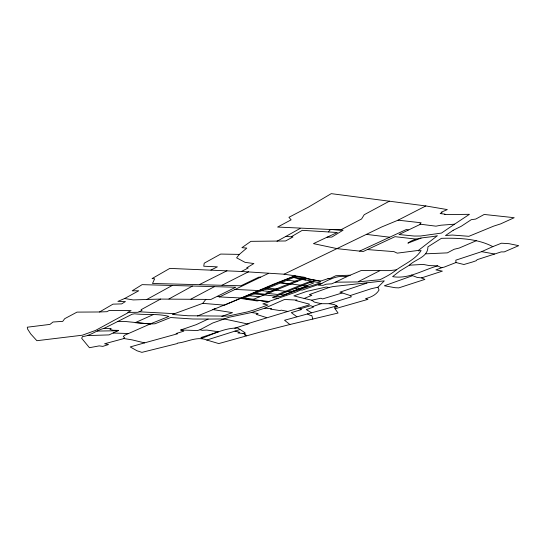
<?xml version="1.0" encoding="UTF-8"?>
<svg xmlns="http://www.w3.org/2000/svg" width="546" height="546" viewBox="0 0 546 546"><rect width="100%" height="100%" fill="white"/><g stroke="black" fill="none" stroke-linecap="round" stroke-linejoin="round"><path stroke-width="0.82" d="M409.336 265.206C415.547 259.05 427.921 257.446 427.941 246.826L441.421 238.322C458.79 237.926 477.231 238.5 492.833 246.628L501.474 243.202L509.022 243.687L518.7 245.666L504.19 251.918L501.214 251.89L477.061 259.712L476.405 260.64L472.672 261.944L463.916 264.503L455.965 262.537L443.891 267.219L441.093 267.636L437.653 265.868L429.286 265.588L423.198 264.407L409.336 265.206L399.863 271L392.622 276.631C408.531 279.368 422.857 269.99 437.653 265.868M205.849 299.392L160.565 299.078L141.086 309.698L142.008 310.408L138.029 312.298L128.713 312.401L95.53 330.426L82.289 335.217L36.875 340.704L30.692 333.893L27.512 328.924L27.3 327.204L49.973 324.399L53.023 322.004L62.715 321.376L64.701 318.687L77.013 312.114L99.529 311.978L113.002 304.149L121.649 303.89L125.423 301.569L117.868 301.406L124.638 298.505L138.739 290.779L132.187 290.827L142.124 284.643L235.729 287.23L210.893 299.467L205.849 299.392L202.743 303.351L172.386 314.455L187.913 315.752L227.655 316.12L247.597 311.889L254.054 309.944L267.977 305.016L262.858 303.917L269.137 301.754L262.565 301.208L259.671 300.436L257.098 300.948L240.465 298.389L197.475 316.011M396.396 269.84C391.632 273.799 385.647 276.972 379.996 279.689L357.569 281.941L335.435 282.193L331.647 283.852L326.146 284.2L323.027 285.381L318.263 285.162C327.04 280.937 336.309 274.679 346.56 276.747L361.022 270.591L389.68 270.618L396.396 269.84C404.791 263.868 415.417 259.425 421.123 250.546L418.468 250.832L418.4 250.416L437.414 235.708C427.668 237.981 416.257 236.746 407.903 243.141L421.021 238.124M277.006 241.223L285.899 236.391L292.984 236.957L285.551 240.977L250.914 241.339L241.919 247.666L246.785 248.096L239.332 254.395L236.602 257.835L245.099 262.36L253.897 263.534L246.683 267.854L248.191 268.011L241.407 271.478L169.82 268.393L152.047 278.596L154.641 278.808L152.505 283.47L240.909 285.776L258.865 277.122L260.619 277.109M328.337 231.92L330.473 229.47L343.113 230.166L331.825 237.087L327.095 237.189L313.465 243.632L337.305 248.676L363.233 251.501L395.011 236.671L416.229 239.114M366.96 283.074L339.94 292.171L350.252 295.557L371.014 288.786L377.928 287.21L384.295 280.869L332.91 286.582L329.054 287.51L309.336 294.628L311.868 295.311L304.177 298.478L293.871 295.884L306.866 291.352L326.153 287.025L329.054 287.51M123.962 338.547L124.706 337.933L123.369 336.616L124.413 335.353L150.553 323.805L168.878 316.407C157.808 313.411 145.912 315.158 134.575 313.793L132.118 314.237L104.156 328.344C96.676 330.05 90.404 335.974 82.501 336.534L81.661 338.274L89.435 347.706L99.201 345.884L102.812 346.369L108.517 344.546L104.62 343.768L123.962 338.547L132.071 339.865L144.554 342.868L177.402 333.811L176.044 333.538L183.818 331.135L180.712 329.996L196.28 324.631L208.115 319.076L224.153 318.939L247.099 323.853L309.043 304.975L309.309 304.122L295.809 300.553L297.044 300.102L284.555 299.467L264.79 308.176L251.508 312.53L229.095 317.253L212.763 322.986L200.095 329.709L197.495 330.542L180.712 329.996M454.525 224.188L441.482 233.067L420.597 236.008L414.318 236.049L398.99 234.527L420.529 224.229L435.947 226.167L440.943 225.211L454.525 224.188L469.444 214.319L444.314 214.592L445.017 214.141L440.137 213.568L442.069 212.558L441.202 212.244L447.317 209.596L425.832 205.944L331.251 193.646L308.353 207.166L288.936 217.294L291.127 219.84L277.614 227.054L340.588 229.948L361.582 218.973L364.223 214.715L389.441 201.153M87.483 335.599L109.064 334.896L118.666 330.385L113.056 330.255L109.978 329.47L111.159 328.439L104.156 328.344M291.421 236.664L302.286 230.33L337.367 232.507L327.095 237.189M285.899 236.391L300.17 228.426M124.638 298.505L133.169 299.925L146.813 299.474L172.181 285.497M168.932 298.962L192.41 286.09M190.929 299.112L214.435 286.63M241.407 271.478L284.063 274.194L381.702 226.965L398.082 220.175L425.832 205.944M222.038 285.224L248.566 271.758M358.538 281.518L379.77 270.72M199.543 284.527L226.972 270.775M210.899 270.052L217.397 266.844L203.74 266.223L204.231 263.179L220.686 254.067L239.332 254.395M335.435 282.193L346.56 276.747M217.758 296.396L219.465 296.928L268.27 273.491M321.99 283.319L302.027 290.151L300.86 289.892L295.639 292.253L268.837 301.474L240.943 298.184L294.547 276.058L319.956 281.299L327.969 278.672L329.968 278.528L335.886 275.696L350.184 275.211M359.575 251.133L406.333 229.511L408.292 229.88M455.965 262.537L455.821 260.169L481.633 251.658L492.833 246.628M202.743 303.351L224.563 305.153L274.433 283.818L295.079 275.832L304.497 277.272L307.896 278.788L320.543 281.108M476.583 240.595L459.166 248.068L454.17 249.263L447.358 252.866L425.812 253.829M153.16 314.646L135.203 322.666L150.239 323.976L154.968 323.785L170.652 317.526L192.718 319L208.115 319.076M412.585 275.682L384.384 285.776L395.092 287.715L398.798 287.879L424.89 279.388L421.594 277.88L417.315 277.484L411.377 275.164M252.73 299.577L305.091 278.235M215.656 308.415L212.797 309.568L232.5 312.646L221.826 316.373M310.974 281.033L277.682 294.465L265.786 293.222L300.041 279.231L305.903 280.002M315.247 280.33L272.502 297.529L278.214 298.246M201.221 338.452L202.143 338.145C213.834 333.913 225.191 327.757 237.824 328.057L245.12 332.787L243.086 333.456L237.906 332.971L239.735 332.275L234.978 331.115L206.791 340.028C197.147 335.913 187.319 342.144 177.58 343.086L177.43 343.53L141.892 352.354L137.012 350.778L130.235 346.935L144.554 342.868M442.376 267.499L435.879 269.881L442.369 271.13L421.594 277.88M298.287 308.197L300.054 308.879L310.742 305.664L312.708 306.545L321.144 303.699L329.218 303.706L351.371 296.819L350.252 295.557M234.766 328.207L249.031 323.662L248.259 323.505M234.978 331.115L239.865 329.572M342.13 293.011L322.618 298.921L320.911 298.218L311.793 300.198L304.177 298.478M329.218 303.706L334.391 304.572L337.749 306.559L334.527 307.466L335.067 308.756L367.943 299.345L365.567 298.635C370.789 297.317 376.262 294.915 379.033 290.022L377.928 287.21M336.725 305.924L284.541 320.256L289.912 324.508L338.056 313.042L335.067 308.756M289.912 324.508L260.954 331.872L218.755 343.584L206.791 340.028M418.4 250.416L397.242 253.153L393.939 251.624L367.431 249.57M146.813 299.474L160.565 299.078M99.529 311.978L106.873 311.691L109.296 310.435L131.101 310.606L127.812 312.346L128.713 312.401M97.229 331.074L118.093 330.74M117.383 321.58L125.682 321.526L150.239 323.976M327.969 278.672L331.395 278.665L329.968 278.528M113.206 333.04L128.501 333.531M219.465 296.928L241.366 297.993M235.012 289.414L258.661 290.574M139.073 311.78L174.283 313.67M264.79 308.176L271.444 308.702L270.543 309.097L279.968 310.572L281.238 310.155L287.844 311.438M253.583 299.228L243.325 298.266L293.768 277.477L303.706 278.794M249.399 295.761L259.623 296.765M253.931 293.891L280.112 296.553L298.689 289.796L320.372 282.944L293.687 277.511M255.535 293.229L265.725 294.28M280.002 294.512L283.852 294.915L313.854 282.889L310.08 282.405M261.739 290.677L271.888 291.769M265.643 289.066L290.738 291.837L307.978 286.09L280.903 282.78M398.082 220.175L421.116 222.768L419.819 224.044L420.529 224.229M268.011 288.09L278.119 289.223M294.854 288.534L298.669 288.977M366.352 234.37L389.462 237.189M280.753 282.842L290.779 284.07M287.223 280.173L297.208 281.449M251.508 312.53L258.115 313.486L256.183 314.325L266.612 317.595M284.063 274.194L295.079 275.832M481.633 251.658L494.526 253.986M321.144 303.699L314.264 302.047L311.793 300.198M243.086 333.456L245.83 334.118L244.274 334.78L246.71 335.783M200.095 329.709L202.177 330.31L206.838 330.064L218.584 331.777L200.948 337.558L202.143 338.145M300.054 308.879L301.604 309.527L291.305 312.64L296.881 316.762M307.309 313.848L310.135 315.329L311.8 315.513L312.803 319.082M311.595 312.803L306.306 309.568L313.418 307.152L312.708 306.545M453.173 230.275L445.488 235.565L452.272 235.033L468.884 236.309L493.768 226.092L500.668 223.88L514.209 217.704L484.2 214.455L475.743 219.062L471.273 219.676L461.261 226.269L453.173 230.275"/></g></svg>
